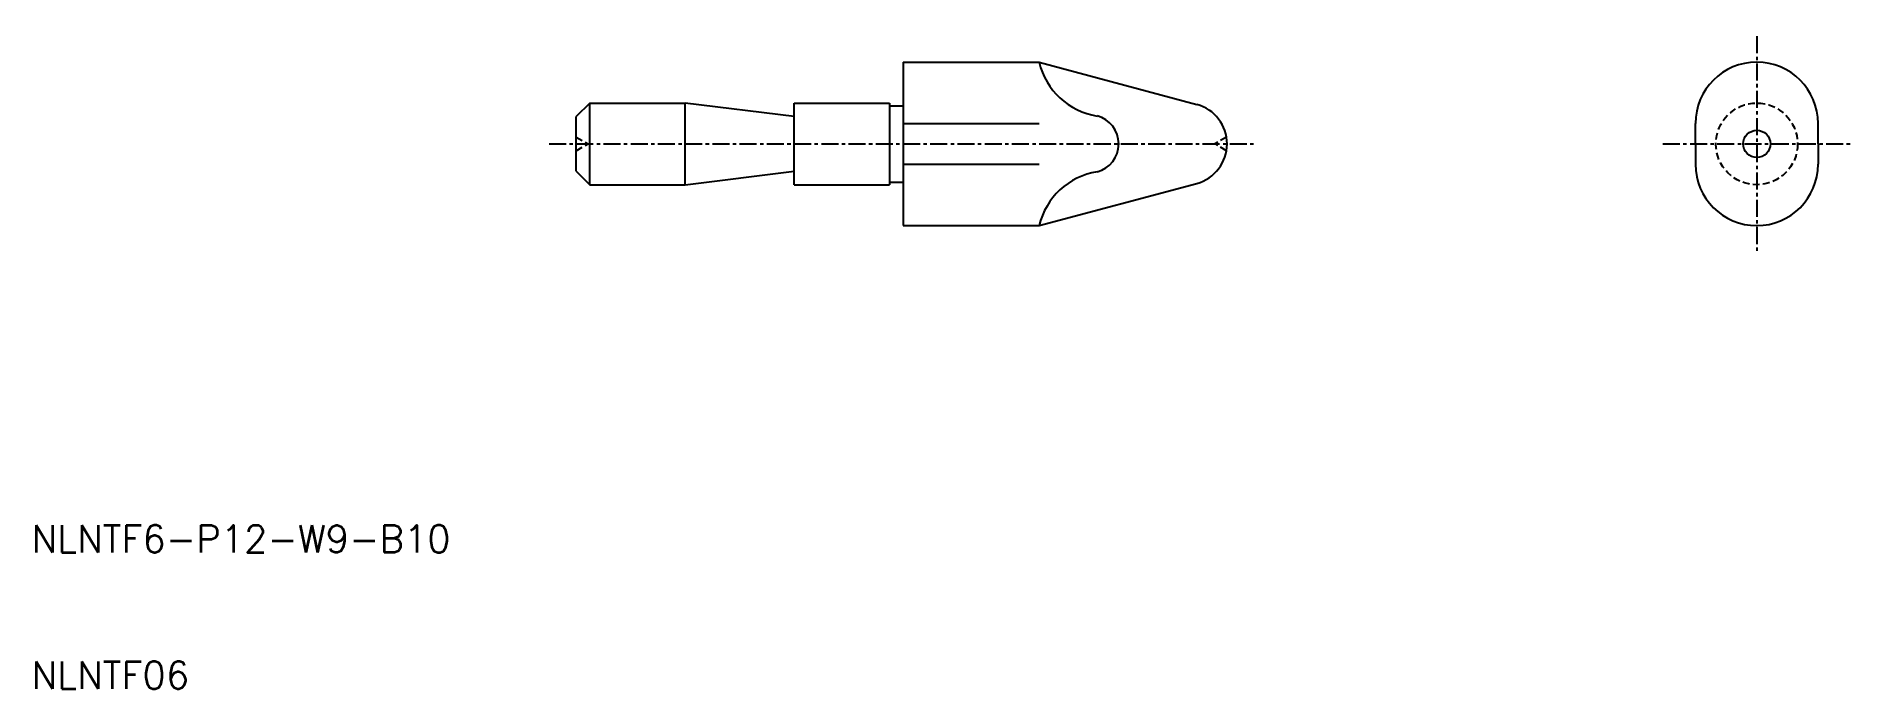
# Model space of a CAD drawing. Extents: x 10 to 144, y 10 to 58.
import ezdxf

# ---------------------------------------------------------------- set-up
doc = ezdxf.new("R2010")
doc.units = 0
doc.linetypes.add('CENTER', pattern=[2, 1.25, -0.25, 0.25, -0.25])
doc.linetypes.add('DASHED', pattern=[0.75, 0.5, -0.25])
doc.layers.get('0').update_dxf_attribs({"linetype": 'CONTINUOUS'})
doc.layers.add('CENTER', color=1, linetype='CENTER')
doc.styles.get("Standard").update_dxf_attribs({"font": 'txt.shx'})

msp = doc.modelspace()

# ---------------------------------------------------------------- linework, layer by layer
at = {"color": 7, "linetype": 'CONTINUOUS'}
for p, q in [((74, 56), (74, 44)), ((74, 56), (84, 56)), ((84, 56), (95.58, 52.9)), ((51, 53), (50, 52)), ((50, 48), (50, 52)), ((51, 53), (58, 53)), ((51, 47), (51, 53)), ((58, 47), (58, 53)), ((66, 52), (58, 53)), ((66, 47), (66, 53)), ((66, 53), (73, 53)), ((73, 53), (73, 47)), ((73, 52.8), (74, 52.8)), ((132.2, 50), (132.2, 51.5)), ((141.2, 50), (141.2, 51.5)), ((132.2, 50), (132.2, 48.5)), ((141.2, 50), (141.2, 48.5)), ((50, 48), (51, 47)), ((58, 47), (66, 48)), ((51, 47), (58, 47)), ((66, 47), (73, 47)), ((73, 47.2), (74, 47.2)), ((84, 44), (95.58, 47.1)), ((74, 44), (84, 44))]:
    msp.add_line(p, q, dxfattribs=at)
at = {"color": 3, "linetype": 'CONTINUOUS'}
for p, q in [((74, 51.5), (84, 51.5)), ((74, 48.5), (84, 48.5))]:
    msp.add_line(p, q, dxfattribs=at)
at = {"color": 3, "linetype": 'DASHED'}
for p, q in [((50, 50.5), (50.87, 50)), ((50, 49.5), (50.87, 50)), ((97.76, 50.5), (96.89, 50)), ((97.76, 49.5), (96.89, 50))]:
    msp.add_line(p, q, dxfattribs=at)
msp.add_circle((136.7, 50), 3, dxfattribs=at)
at = {"color": 7, "linetype": 'CONTINUOUS'}
msp.add_circle((136.7, 50), 1, dxfattribs=at)
at = {"color": 3, "linetype": 'CONTINUOUS'}
for centre, radius, start, end in [((89.08, 57.2), 5.22, 193.3062, 260.8646), ((87.72, 50), 2.12, 284.5343, 75.4657), ((89.08, 42.8), 5.22, 99.1354, 166.6938)]:
    msp.add_arc(centre, radius, start, end, dxfattribs=at)
at = {"color": 7, "linetype": 'CONTINUOUS'}
for centre, radius, start, end in [((136.7, 51.5), 4.5, 0, 180), ((94.8, 50), 3, 285, 75), ((136.7, 48.5), 4.5, 180, 0)]:
    msp.add_arc(centre, radius, start, end, dxfattribs=at)
at = {"layer": 'CENTER', "color": 1, "linetype": 'CENTER'}
for p, q in [((136.7, 57.9), (136.7, 42.1)), ((48, 50), (99.8, 50)), ((129.8, 50), (143.6, 50))]:
    msp.add_line(p, q, dxfattribs=at)

# ---------------------------------------------------------------- texts
at = {"color": 7, "linetype": 'CONTINUOUS'}
for s, p in [('NLNTF6-P12-W9-B10 ', (10, 20)), ('NLNTF06', (10, 10))]:
    msp.add_text(s, height=2, dxfattribs=at).set_placement(p)

doc.saveas('drawing.dxf')
